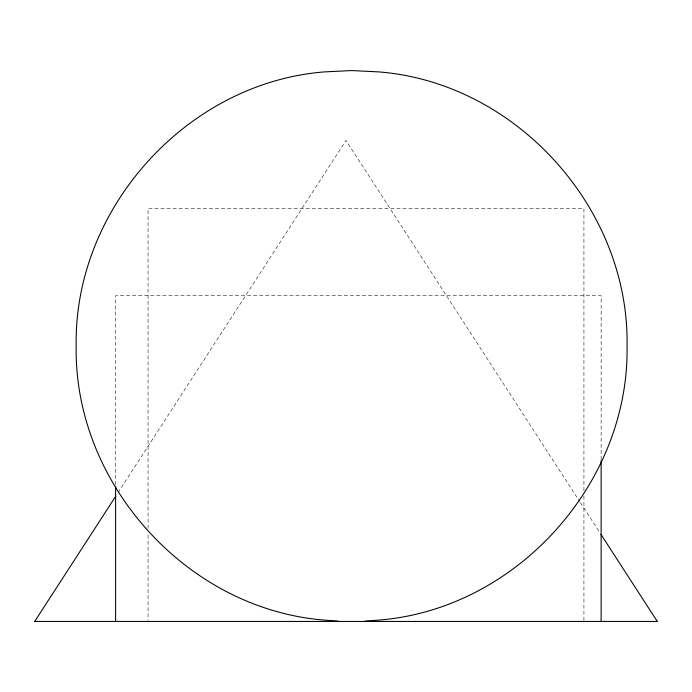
<?xml version="1.0" encoding="UTF-8"?>
<svg xmlns="http://www.w3.org/2000/svg" width="692" height="692" viewBox="0 0 692 692"><rect width="100%" height="100%" fill="white"/><g stroke="black" fill="none" stroke-linecap="round" stroke-linejoin="round"><path stroke-width="0.52" stroke-dasharray="3.46 2.59" d="M118.107 492.574L346 140.476L579.766 501.648M580.354 502.556L599.739 532.503M601.132 459.67L601.132 295.743L115.616 295.743L115.616 485.55M583.927 490.619L583.927 208.448L148.062 208.448L148.062 529.544M583.927 496.026L583.927 620.361M148.062 534.951L148.062 620.361"/><path stroke-width="1.04" d="M34.704 621.442L115.754 496.207M365.117 621.105L378.611 620.11C516.163 609.384 629.512 483.535 627.056 346C629.512 208.465 516.163 82.616 378.611 71.89L351.614 70.558L324.617 71.89C187.074 82.616 73.715 208.465 76.181 346C73.715 483.535 187.074 609.384 324.617 620.11L338.12 621.105M34.6 621.442L657.4 621.442M600.916 534.319L657.296 621.442M601.132 460.751L601.132 621.442M115.616 486.632L115.616 621.442"/></g></svg>
